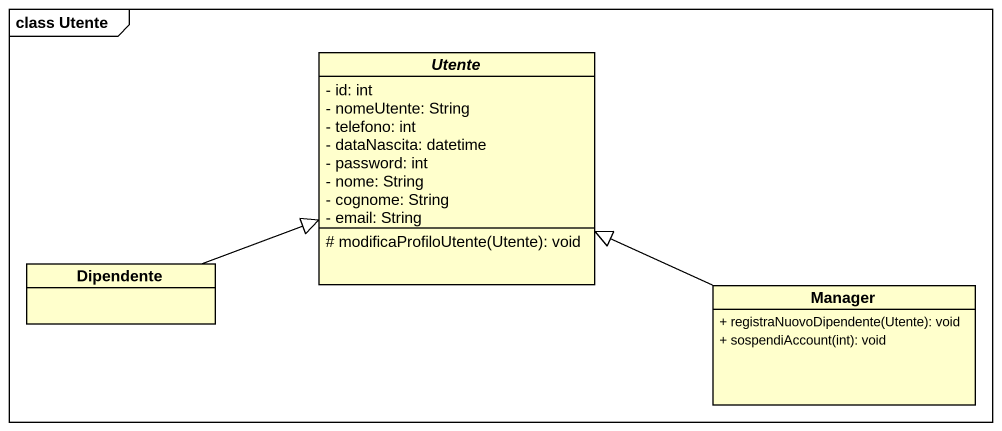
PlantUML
@startuml
mainframe class Utente
hide circle
hide empty members
skinparam classAttributeIconSize 0
abstract class Utente {
  - id: int
  - nomeUtente: String
  - telefono: int
  - dataNascita: datetime
  - password: int
  - nome: String
  - cognome: String
  - email: String
  # modificaProfiloUtente(Utente): void
}
class Dipendente
class Manager {
  + registraNuovoDipendente(Utente): void
  + sospendiAccount(int): void
}
Dipendente -right-|> Utente
Manager -left-|> Utente
@enduml
